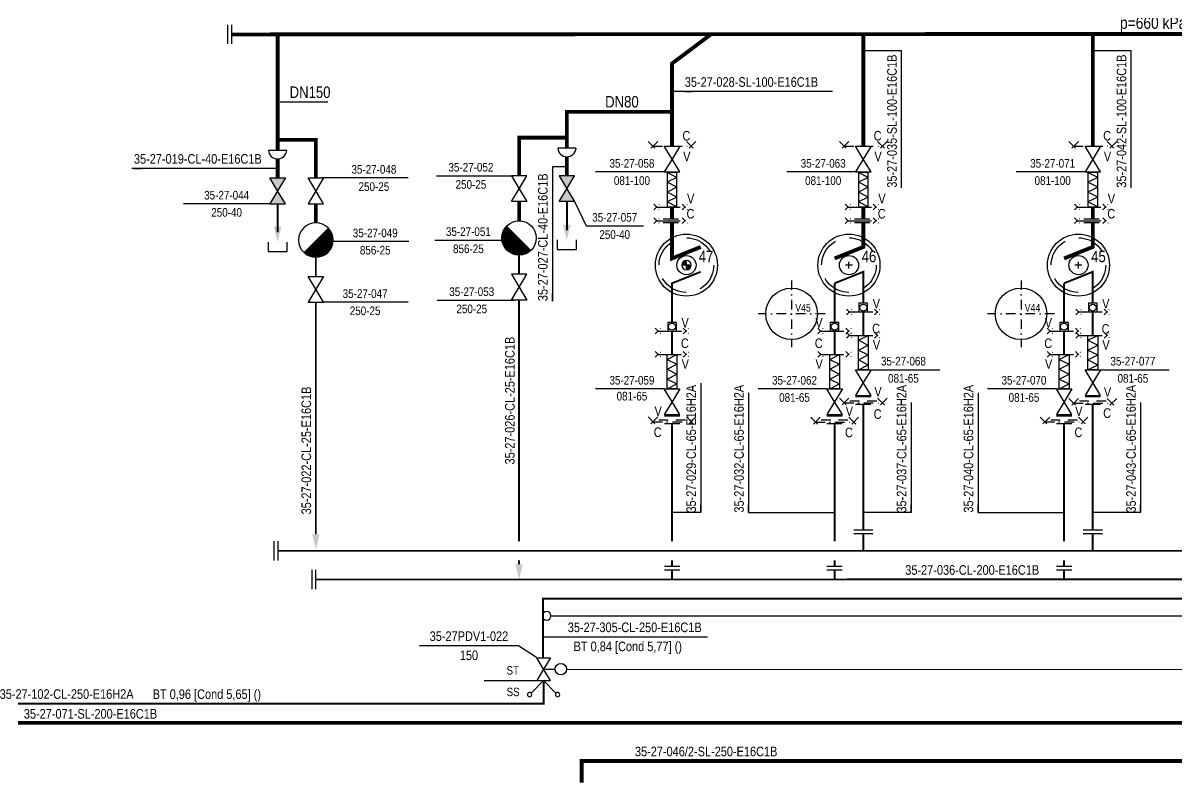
# Model space of a CAD drawing. Header units: millimetres. Extents: x -415 to 12957, y -5 to 599.
# Drawn here: x 1133 to 1434.7, y 195.5 to 395.6 of the extents above; entities that cross this region are included whole.
import ezdxf
from ezdxf.enums import TextEntityAlignment as Align

# ---------------------------------------------------------------- set-up
doc = ezdxf.new("R2010")
doc.units = ezdxf.units.MM
doc.header["$LTSCALE"] = 10
doc.header["$MEASUREMENT"] = 0
for name, pattern in [('CENTER', [2, 1.25, -0.25, 0.25, -0.25]), ('DASHDOT2', [0.5, 0.25, -0.125, 0, -0.125]), ('DASHED', [0.75, 0.5, -0.25])]:
    doc.linetypes.add(name, pattern=pattern)
doc.layers.get('0').update_dxf_attribs({"linetype": 'CONTINUOUS'})
doc.layers.add('BALANSSI', color=3, linetype='CONTINUOUS', lineweight=25)
for name, color, linetype in [('KAYTOT', 7, 'CONTINUOUS'), ('KUIVATUSSYLINTERIN_N', 7, 'CONTINUOUS'), ('KUIVATUSSYLINTERIT', 31, 'CONTINUOUS'), ('METALLILETKUT', 7, 'CONTINUOUS'), ('NAKOLASIT', 7, 'CONTINUOUS'), ('P-COND', 4, 'CONTINUOUS'), ('P-CVPOS', 7, 'CONTINUOUS'), ('P-DELIVERY_LIMIT', 1, 'DASHDOT2'), ('P-FITTINGS', 7, 'CONTINUOUS'), ('P-INSTRU', 7, 'CONTINUOUS'), ('P-LINEPOS', 7, 'CONTINUOUS'), ('P-OTHER', 7, 'CONTINUOUS'), ('P-STEAM1', 6, 'CONTINUOUS'), ('P-SYMB', 7, 'CONTINUOUS'), ('P-TEXT', 7, 'CONTINUOUS'), ('P-VALVEPOS', 7, 'CONTINUOUS'), ('P-VENTS', 7, 'CONTINUOUS'), ('VAC-TELA_NUMEROT', 7, 'CONTINUOUS'), ('VAC-TELAT', 31, 'CONTINUOUS'), ('VEDENEROTTIMET', 7, 'CONTINUOUS')]:
    doc.layers.add(name, color=color, linetype=linetype)
doc.styles.add('ARIAL', font='ARIALN.TTF')
doc.styles.add('ARIALN', font='ARIALN.TTF')
doc.styles.add('MODESTD', font='ARIALN.TTF')
doc.styles.add('ROMANS', font='ARIALN.TTF')
doc.styles.get("Standard").update_dxf_attribs({"font": 'ARIALN.TTF'})

# ---------------------------------------------------------------- blocks, each defined once
blk = doc.blocks.new('PI314')
for p, q in [((0, 2.5), (0, -2.5)), ((1, 2.5), (1, -2.5))]:
    blk.add_line(p, q)
blk = doc.blocks.new('LPoist')
at = {"const_width": 3.75}
blk.add_lwpolyline([(1.33, 2.42, -1), (-1.33, 5.08, -5.843182)], format="xyb", dxfattribs=at)
blk.add_circle((0, 3.75), 3.75)
blk = doc.blocks.new('PPI_0103B')
at = {"color": 0, "linetype": 'ByBlock'}
blk.add_circle((0, 0), 1.25, dxfattribs=at)
blk = doc.blocks.new('PPI_0900A')
at = {"color": 0, "linetype": 'ByBlock'}
blk.add_line((-2.5, 0), (2.5, 0), dxfattribs=at)
blk = doc.blocks.new('PPI_1000A')
at = {"color": 0, "linetype": 'ByBlock'}
blk.add_line((-1, 0), (1, 0), dxfattribs=at)
blk = doc.blocks.new('PPI_1100A')
at = {"color": 0, "linetype": 'ByBlock'}
blk.add_line((0, 0), (2, 0), dxfattribs=at)
blk = doc.blocks.new('P7A1100')
at = {"color": 0, "linetype": 'ByBlock'}
for points in [[(-3, -1.8), (-3, 1.8), (0, 0)], [(3, -1.8), (3, 1.8), (0, 0)]]:
    blk.add_lwpolyline(points, close=True, dxfattribs=at)
blk = doc.blocks.new('LAI2587')
for p, q in [((0, 0), (2.5, 0)), ((0, -8.75), (0, 0)), ((2.5, 0), (2.5, -8.75)), ((2.5, -8.75), (0, -8.75))]:
    blk.add_line(p, q)
blk = doc.blocks.new('FLEXIBLE-JOINT')
for p, q in [((1.25, 8.75), (-1.25, 7.5)), ((1.25, 6.25), (-1.25, 7.5)), ((1.25, 6.25), (-1.25, 5)), ((1.25, 3.75), (-1.25, 5)), ((1.25, 3.75), (-1.25, 2.5)), ((1.25, 1.25), (-1.25, 2.5)), ((1.25, 1.25), (-1.25, 0))]:
    blk.add_line(p, q)
at = {"rotation": 180}
blk.add_blockref('LAI2587', (1.25, 0), dxfattribs=at)
blk = doc.blocks.new('DRIVE-SHAFT')
at = {"layer": 'KAYTOT', "color": 7, "const_width": 2.5}
for points in [[(0, -1.25, -0.414214), (-1.25, 0, -1)], [(0, 1.25, -0.414214), (1.25, 0, -1)]]:
    blk.add_lwpolyline(points, format="xyb", dxfattribs=at)
at = {"layer": 'KAYTOT', "color": 7}
blk.add_circle((0, 0), 2.5, dxfattribs=at)
blk = doc.blocks.new('A$7C4F7')
at = {"layer": 'KAYTOT', "linetype": 'Continuous'}
blk.add_blockref('DRIVE-SHAFT', (1.77, 1.77), dxfattribs=at)
blk = doc.blocks.new('P7A1305')
at = {"color": 0, "linetype": 'ByBlock'}
blk.add_solid([(-4, -1), (-4, 1), (0, 0)], dxfattribs=at)
blk = doc.blocks.new('CVO63E5')
at = {"color": 0, "linetype": 'Continuous'}
blk.add_lwpolyline([(-1.5, 4.5, -1), (1.5, 4.5, -1), (-1.5, 4.5)], format="xyb", close=True, dxfattribs=at)
blk.add_lwpolyline([(0, 0), (0, 3)], dxfattribs=at)
at = {"layer": 'P-VENTS', "color": 0, "linetype": 'Continuous'}
for points in [[(-3, -1.8), (-3, 1.8), (0, 0)], [(3, -1.8), (3, 1.8), (0, 0)]]:
    blk.add_lwpolyline(points, close=True, dxfattribs=at)
blk = doc.blocks.new('PRO66DD')
h = blk.add_hatch(color=0)
h.paths.add_polyline_path([(-3, 1.8), (-3, -1.8), (0, 0)])
h.paths.add_polyline_path([(3, -1.8), (3, 1.8), (0, 0)])
at = {"layer": 'P-VENTS', "color": 0, "linetype": 'Continuous'}
for points in [[(-3, -1.8), (-3, 1.8), (0, 0)], [(3, -1.8), (3, 1.8), (0, 0)]]:
    blk.add_lwpolyline(points, close=True, dxfattribs=at)
blk = doc.blocks.new('P7A1215')
at = {"color": 0, "linetype": 'ByBlock'}
for p, q in [((0, 2), (0, -2)), ((1, 2), (1, -2))]:
    blk.add_line(p, q, dxfattribs=at)
blk = doc.blocks.new('p7a1370')
at = {"color": 0, "linetype": 'ByBlock'}
for p, q in [((1.25, 1.25), (-1.25, -1.25)), ((-1.25, 1.25), (1.25, -1.25))]:
    blk.add_line(p, q, dxfattribs=at)
blk = doc.blocks.new('A$A7D25')
at = {"layer": 'P-DELIVERY_LIMIT'}
blk.add_lwpolyline([(1.25, 1.25), (11.25, 1.25)], dxfattribs=at)
for p in [(1.25, 1.25), (11.25, 1.25)]:
    blk.add_blockref('p7a1370', p, dxfattribs=at)
blk = doc.blocks.new('PPI_2100A')
at = {"color": 0, "linetype": 'ByBlock'}
blk.add_line((0, 0), (2, 0), dxfattribs=at)
blk = doc.blocks.new('P7A1330')
at = {"color": 0, "linetype": 'ByBlock'}
for q in [(-3.25, 3.25), (3.25, 3.25)]:
    blk.add_line((0, 0), q, dxfattribs=at)
for centre, start, end in [((-3.66, 3.66), 90, 270), ((-3.66, 3.66), 270, 90), ((3.66, 3.66), 90, 270), ((3.66, 3.66), 270, 90)]:
    blk.add_arc(centre, 0.575, start, end, dxfattribs=at)
blk = doc.blocks.new('P7A1325')
at = {"color": 0, "linetype": 'ByBlock'}
for p, q in [((-9, -1.5), (-6, 1.5)), ((-9, 1.5), (-6, -1.5)), ((6, -1.5), (9, 1.5)), ((6, 1.5), (9, -1.5))]:
    blk.add_line(p, q, dxfattribs=at)
at = {"color": 0, "linetype": 'CENTER'}
blk.add_line((-7.5, 0), (7.5, 0), dxfattribs=at)
blk = doc.blocks.new('P7A1241')
at = {"color": 0, "linetype": 'ByBlock'}
for p, q in [((0, 3.5), (0, 1)), ((-1, -2), (-1, 2)), ((1, -2), (1, 2)), ((0, -1), (0, -3.5))]:
    blk.add_line(p, q, dxfattribs=at)

msp = doc.modelspace()

# ---------------------------------------------------------------- linework, layer by layer
at = {"layer": 'KUIVATUSSYLINTERIT', "linetype": 'Continuous'}
for points in [[(1307.33, 332.25), (1305.53, 332.25)], [(1306.43, 331.35), (1306.43, 333.15)], [(1349.83, 332.25), (1348.03, 332.25)], [(1348.93, 331.35), (1348.93, 333.15)], [(1409.83, 332.25), (1408.03, 332.25)], [(1408.93, 331.35), (1408.93, 333.15)]]:
    msp.add_lwpolyline(points, dxfattribs=at)
for centre, radius in [((1306.43, 332.25), 8.11), ((1348.93, 332.25), 8.11), ((1408.93, 332.25), 8.11), ((1306.44, 332.25), 2.51), ((1348.94, 332.25), 2.51), ((1408.94, 332.25), 2.51)]:
    msp.add_circle(centre, radius, dxfattribs=at)
at = {"layer": 'KUIVATUSSYLINTERIT', "linetype": 'DASHED', "ltscale": 1.5}
for centre in [(1306.43, 332.25), (1348.93, 332.25), (1408.93, 332.25)]:
    msp.add_circle(centre, 7.14, dxfattribs=at)
at = {"layer": 'NAKOLASIT'}
for points in [[(1353.8, 320.02), (1353.8, 322.27), (1351.55, 322.27), (1351.55, 320.02)], [(1413.8, 320.02), (1413.8, 322.27), (1411.55, 322.27), (1411.55, 320.02)], [(1303.8, 315.01), (1303.8, 317.26), (1301.55, 317.26), (1301.55, 315.01)], [(1346.3, 315.02), (1346.3, 317.27), (1344.05, 317.27), (1344.05, 315.02)], [(1406.3, 315.01), (1406.3, 317.26), (1404.05, 317.26), (1404.05, 315.01)]]:
    msp.add_lwpolyline(points, close=True, dxfattribs=at)
at = {"layer": 'NAKOLASIT', "linetype": 'Continuous'}
for centre in [(1352.68, 321.14), (1412.68, 321.14), (1302.68, 316.14), (1345.18, 316.15), (1405.18, 316.14)]:
    msp.add_circle(centre, 0.9, dxfattribs=at)
at = {"layer": 'P-COND', "const_width": 0.5}
for points in [[(1199.54, 348.3), (1199.54, 340.8)], [(1275.18, 348.86), (1275.18, 341.36)], [(1352.68, 263.03), (1352.68, 295), (1352.68, 295.75)], [(1412.68, 263.03), (1412.68, 292.5), (1412.68, 295.75)], [(1302.68, 260), (1302.68, 286.88), (1302.68, 290.75)], [(1345.18, 260), (1345.18, 286.88), (1345.18, 290.75)], [(1405.18, 260), (1405.18, 286.88), (1405.18, 290), (1405.18, 290.75)], [(1302.68, 253.5), (1302.68, 255)], [(1345.18, 255), (1345.18, 253.5)], [(1405.18, 255), (1405.18, 253.5)], [(1302.68, 252.5), (1302.68, 250)], [(1345.18, 252.5), (1345.18, 250)], [(1405.18, 252.5), (1405.18, 250)]]:
    msp.add_lwpolyline(points, dxfattribs=at)
at = {"layer": 'P-COND', "linetype": 'Continuous', "const_width": 0.5}
for points in [[(1262.68, 334.86), (1262.68, 329.86)], [(1209.54, 334.3), (1209.54, 329.3)], [(1310.18, 330.5), (1302.68, 327.5), (1302.68, 317.26)], [(1345.18, 327.5), (1352.68, 330.5), (1352.68, 322.27)], [(1405.18, 327.5), (1412.68, 330.5), (1412.68, 322.27)], [(1345.18, 327.5), (1345.18, 317.27)], [(1405.18, 327.5), (1405.18, 317.26)], [(1262.68, 323.11), (1262.68, 260)], [(1209.54, 322.55), (1209.54, 261.85)], [(1352.68, 320.02), (1352.68, 318.63), (1352.68, 313.88)], [(1412.68, 320.02), (1412.68, 318.63), (1412.68, 313.88)], [(1302.68, 315.01), (1302.68, 311.13), (1302.68, 308.88)], [(1345.18, 315.02), (1345.18, 311.13), (1345.18, 308.88)], [(1405.18, 315.01), (1405.18, 311.13), (1405.18, 308.88)], [(1352.68, 262.03), (1352.68, 257.48)], [(1412.68, 262.03), (1412.68, 257.48)], [(1495.44, 257.5), (1199.57, 257.5)], [(1262.68, 255), (1262.68, 254)], [(1845.54, 250.04), (1209.47, 250)], [(1268.96, 229.55), (1268.96, 245), (1495.32, 245), (1495.32, 247.99)], [(1845.54, 250.04), (1839.56, 244.94), (1374.43, 245)], [(1230.31, 217.53), (1269.08, 217.53), (1269.08, 223.54)], [(1091.14, 138.18), (1091.16, 144.5), (1091.17, 150.5), (1091.32, 217.53), (1230.31, 217.53)]]:
    msp.add_lwpolyline(points, dxfattribs=at)
at = {"layer": 'P-INSTRU'}
msp.add_lwpolyline([(1275.08, 226.54), (1976.94, 226.47), (1976.94, 252.31)], dxfattribs=at)
at = {"layer": 'P-INSTRU', "linetype": 'Continuous'}
msp.add_lwpolyline([(1271.03, 240.49), (1972.06, 240.49)], dxfattribs=at)
at = {"layer": 'P-LINEPOS'}
for points in [[(1199.54, 357.55), (1161.44, 357.55)], [(1271.48, 322.82), (1271.48, 358.09), (1275.18, 358.09)], [(1268.96, 235), (1311.93, 235)]]:
    msp.add_lwpolyline(points, dxfattribs=at)
at = {"layer": 'P-OTHER'}
for points in [[(1362.68, 352.5), (1362.68, 388.35), (1352.68, 388.35)], [(1422.68, 352.5), (1422.68, 388.35), (1412.68, 388.35)], [(1344.67, 377.66), (1302.68, 377.66)], [(1200.18, 375), (1212.68, 375)], [(1310.18, 301.35), (1310.18, 267.5), (1302.68, 267.5)], [(1322.68, 298.85), (1322.68, 267.5), (1345.18, 267.5)], [(1382.68, 298.85), (1382.68, 267.5), (1405.18, 267.5)], [(1365.18, 296.35), (1365.18, 267.5), (1352.68, 267.5)], [(1425.18, 296.35), (1425.18, 267.5), (1412.68, 267.5)], [(1267.27, 229.55), (1262.51, 232.67), (1236.64, 232.67)], [(1253.53, 223.54), (1267.28, 223.54)]]:
    msp.add_lwpolyline(points, dxfattribs=at)
at = {"layer": 'P-STEAM1', "const_width": 1}
for points in [[(1619.82, 392.83), (1187.48, 392.61)], [(1312.68, 392.5), (1302.68, 385), (1302.68, 363.38)], [(1352.68, 392.69), (1352.68, 363.38)], [(1412.68, 392.69), (1412.68, 363.38)]]:
    msp.add_lwpolyline(points, dxfattribs=at)
at = {"layer": 'P-STEAM1', "linetype": 'Continuous', "const_width": 1}
for points in [[(1199.54, 392.55), (1199.54, 362.3)], [(1230.31, 212.5), (2062.92, 212.5), (2062.92, 392.85), (2062.92, 392.85)], [(1279.14, 202.5), (3010.59, 202.5), (3010.59, 392.68), (3312.53, 392.68)], [(1199.54, 360.05), (1199.54, 355.05)], [(1275.18, 360.61), (1275.18, 355.61)], [(1209.54, 343.3), (1209.54, 348.3)], [(1262.68, 343.86), (1262.68, 348.86)], [(1302.68, 347.5), (1302.68, 344.31)], [(1352.68, 347.5), (1352.68, 344.31)], [(1412.68, 347.5), (1412.68, 344.31)], [(1302.68, 343.31), (1302.68, 334), (1310.18, 337)], [(1352.68, 343.31), (1352.68, 337), (1345.18, 334)], [(1412.68, 343.31), (1412.68, 337), (1405.18, 334)], [(1128, 158), (1128, 168.46), (1128, 212.5), (1230.31, 212.5)], [(1279.03, 196.81), (1279.03, 202.5), (1279.14, 202.5)]]:
    msp.add_lwpolyline(points, dxfattribs=at)
at = {"layer": 'P-STEAM1', "linetype": 'Continuous'}
for points in [[(1302.68, 372.36, 1, 1, 0), (1275.18, 372.36, 1, 1, 0), (1275.18, 362.86, 0, 0, 0)], [(1209.54, 355.05, 1, 1, 0), (1209.54, 365.05, 1, 1, 0), (1199.54, 365.05, 0, 0, 0)], [(1262.68, 355.61, 1, 1, 0), (1262.68, 365.61, 1, 1, 0), (1275.18, 365.61, 0, 0, 0)]]:
    msp.add_lwpolyline(points, format="xyseb", dxfattribs=at)
at = {"layer": 'P-VALVEPOS'}
for points in [[(1300.65, 356.62), (1282.68, 356.62)], [(1350.65, 356.62), (1332.68, 356.62)], [(1410.65, 356.62), (1392.68, 356.62)], [(1233.72, 355.05), (1211.12, 355.05)], [(1241.09, 355.61), (1261.19, 355.61)], [(1197.51, 348.3), (1174.91, 348.3)], [(1277.2, 348.86), (1280.18, 342.5), (1295.18, 342.5)], [(1197.04, 338.3), (1197.04, 335.8), (1202.04, 335.8), (1202.04, 338.3)], [(1233.87, 338.42), (1213.77, 338.42)], [(1240.62, 338.77), (1258.22, 338.77)], [(1272.68, 338.86), (1272.68, 336.36), (1277.68, 336.36), (1277.68, 338.86)], [(1241.3, 323.05), (1261.4, 323.05)], [(1233.72, 322.55), (1211.12, 322.55)], [(1354.7, 304.87), (1372.68, 304.87)], [(1414.7, 304.87), (1432.68, 304.87)], [(1300.65, 299.88), (1282.68, 299.88)], [(1343.15, 299.87), (1325.18, 299.87)], [(1403.15, 299.87), (1385.18, 299.87)]]:
    msp.add_lwpolyline(points, dxfattribs=at)
at = {"layer": 'VAC-TELAT', "linetype": 'DASHDOT2'}
for points in [[(1333.92, 328.25), (1333.92, 310.75)], [(1333.92, 328.25), (1333.92, 310.75)], [(1393.92, 328.25), (1393.92, 310.75)], [(1393.92, 328.25), (1393.92, 310.75)], [(1342.67, 319.5), (1325.17, 319.5)], [(1402.67, 319.5), (1385.17, 319.5)]]:
    msp.add_lwpolyline(points, dxfattribs=at)
at = {"layer": 'VAC-TELAT', "linetype": 'Continuous'}
for centre in [(1333.92, 319.5), (1393.92, 319.5)]:
    msp.add_circle(centre, 6.75, dxfattribs=at)
at = {"layer": 'VEDENEROTTIMET'}
for points in [[(1197.15, 362.3), (1201.92, 362.3)], [(1277.56, 362.86), (1272.8, 362.86)]]:
    msp.add_lwpolyline(points, dxfattribs=at)
msp.add_arc((1275.18, 362.99), 2.39, 183.296, 356.704, dxfattribs=at)
msp.add_ellipse((1199.54, 362.44), major_axis=(-1.69, 1.69), ratio=1, start_param=0.842924, end_param=3.869465, dxfattribs=at)

# ---------------------------------------------------------------- block references
at = {"layer": 'METALLILETKUT', "yscale": 1.028571429000294, "zscale": 1.028571429000294, "rotation": 180}
for p, xscale in [((1302.68, 356.5), -1.028571429000294), ((1352.68, 356.5), -1.028571429000294), ((1412.68, 356.5), -1.028571429000294), ((1352.68, 313.88), 1.028571429000294), ((1412.68, 313.88), 1.028571429000294), ((1302.68, 308.88), 1.028571429000294), ((1345.18, 308.88), 1.028571429000294), ((1405.18, 308.88), 1.028571429000294)]:
    msp.add_blockref('FLEXIBLE-JOINT', p, dxfattribs=dict(at, xscale=xscale))
at = {"layer": 'P-CVPOS', "color": 140, "xscale": -1}
msp.add_blockref('PPI_1000A', (1249.57, 232.67), dxfattribs=at)
at = {"layer": 'P-DELIVERY_LIMIT'}
for p in [(1296.43, 362.12), (1346.43, 362.12), (1406.43, 362.12), (1346.43, 294.98), (1406.43, 294.87), (1296.43, 290.02), (1338.93, 289.95), (1398.93, 289.98)]:
    msp.add_blockref('A$A7D25', p, dxfattribs=at)
at = {"layer": 'P-DELIVERY_LIMIT', "xscale": 0.4899999999999999, "yscale": 0.4899999999999999, "zscale": 0.4899999999999999}
for p in [(1302.35, 347.44), (1352.35, 347.44), (1412.35, 347.44), (1302.35, 343.85), (1352.35, 343.85), (1412.35, 343.85), (1352.68, 320.01), (1412.68, 320.01), (1302.68, 315.01), (1345.18, 315.01), (1352.68, 313.88), (1405.18, 315.01), (1412.68, 313.88), (1302.68, 308.88), (1345.18, 308.88), (1405.18, 308.88)]:
    msp.add_blockref('P7A1325', p, dxfattribs=at)
at = {"layer": 'P-FITTINGS'}
for name, p, rotation in [('P7A1215', (1302.35, 344.31), 270), ('P7A1215', (1352.35, 344.31), 270), ('P7A1215', (1412.35, 344.31), 270), ('P7A1241', (1352.68, 296.75), 90), ('P7A1241', (1412.68, 296.75), 90), ('P7A1241', (1302.68, 291.75), 90), ('P7A1241', (1345.18, 291.75), 90), ('P7A1241', (1405.18, 291.75), 90), ('P7A1215', (1302.68, 252.5), 90), ('P7A1215', (1345.18, 252.5), 90), ('P7A1215', (1405.18, 252.5), 90)]:
    msp.add_blockref(name, p, dxfattribs=dict(at, rotation=rotation))
at = {"layer": 'P-INSTRU', "color": 140, "xscale": -0.899999999999636, "yscale": 0.899999999999636, "zscale": 0.899999999999636, "rotation": 180}
msp.add_blockref('PPI_0103B', (1269.9, 240.49), dxfattribs=at)
at = {"layer": 'P-LINEPOS', "color": 140}
for name, p in [('PPI_1100A', (1306, 377.66)), ('PPI_1100A', (1161.97, 357.55)), ('PPI_1100A', (1363.65, 249.99)), ('PPI_1100A', (1275.41, 234.99)), ('PPI_1100A', (1133.19, 212.36)), ('PPI_2100A', (1292.97, 202.5))]:
    msp.add_blockref(name, p, dxfattribs=at)
at = {"layer": 'P-LINEPOS', "color": 140, "rotation": 90}
for p in [(1362.68, 352.5), (1422.68, 352.5), (1271.38, 322.82), (1262.76, 280.09), (1209.54, 267.03), (1310.18, 267.5), (1322.68, 267.5), (1365.18, 267.5), (1382.68, 267.5), (1425.18, 267.5)]:
    msp.add_blockref('PPI_1100A', p, dxfattribs=at)
at = {"layer": 'P-OTHER'}
msp.add_blockref('PI314', (1186.48, 392.61), dxfattribs=at)
at = {"layer": 'P-OTHER', "xscale": -0.4899999999999999, "yscale": 0.4899999999999999, "zscale": 0.4899999999999999}
msp.add_blockref('A$7C4F7', (1307.3, 331.38), dxfattribs=at)
at = {"layer": 'P-OTHER', "rotation": 90.00000000000001}
for p in [(1352.68, 262.03), (1412.68, 262.03)]:
    msp.add_blockref('PI314', p, dxfattribs=at)
at = {"layer": 'P-OTHER', "xscale": -1}
for p in [(1199.57, 257.5), (1209.47, 250)]:
    msp.add_blockref('PI314', p, dxfattribs=at)
at = {"layer": 'P-SYMB'}
for name, p, rotation in [('P7A1305', (1199.54, 338.3), 270), ('P7A1305', (1275.18, 338.86), 270), ('P7A1305', (1209.54, 257.85), 270), ('P7A1305', (1262.68, 250), 270), ('P7A1330', (1269.08, 223.54), 180)]:
    msp.add_blockref(name, p, dxfattribs=dict(at, rotation=rotation))
for p, xscale, yscale, zscale in [((1209.54, 334.3), -1.199999999998909, 1.199999999998909, 1.199999999998909), ((1262.68, 334.86), 1.199999999999818, 1.199999999999818, 1.199999999999818)]:
    msp.add_blockref('LPoist', p, dxfattribs=dict(at, xscale=xscale, yscale=yscale, zscale=zscale))
at = {"layer": 'P-VALVEPOS', "color": 140, "yscale": 0.9, "zscale": 0.9}
for p, xscale in [((1292.19, 356.62), -0.9), ((1342.19, 356.62), -0.9), ((1402.19, 356.62), -0.9), ((1224.72, 355.05), -0.9), ((1250.09, 355.61), 0.9), ((1186.55, 348.3), -0.9), ((1287.68, 342.5), 0.9), ((1225.07, 338.42), -0.9), ((1249.42, 338.77), 0.9), ((1250.3, 323.05), 0.9), ((1222.42, 322.55), -0.9), ((1363.17, 304.82), 0.9), ((1423.17, 304.87), 0.9), ((1292.19, 299.88), -0.9), ((1334.69, 299.87), -0.9), ((1394.69, 299.87), -0.9)]:
    msp.add_blockref('PPI_0900A', p, dxfattribs=dict(at, xscale=xscale))
at = {"layer": 'P-VENTS'}
for name, p, xscale, yscale, zscale, rotation in [('P7A1100', (1302.68, 360), 1.125, 1.125, 1.125, 270), ('P7A1100', (1352.68, 360), 1.125, 1.125, 1.125, 270), ('P7A1100', (1412.68, 360), 1.125, 1.125, 1.125, 270), ('PRO66DD', (1199.54, 351.68), 1.125000000000022, 1.125000000000022, 1.125000000000022, 270), ('P7A1100', (1209.54, 351.68), 1.125, 1.125, 1.125, 270), ('P7A1100', (1262.68, 352.23), -1.125, 1.125, 1.125, 89.99999999999977), ('PRO66DD', (1275.18, 352.23), -1.125000000000022, 1.125000000000022, 1.125000000000022, 89.99999999999977), ('P7A1100', (1209.54, 325.93), 1.125, 1.125, 1.125, 270), ('P7A1100', (1262.68, 326.48), -1.125, 1.125, 1.125, 89.99999999999977), ('P7A1100', (1352.68, 301.5), 1.125, 1.125, 1.125, 270), ('P7A1100', (1412.68, 301.5), 1.125, 1.125, 1.125, 270), ('P7A1100', (1302.68, 296.5), 1.125, 1.125, 1.125, 270), ('P7A1100', (1345.18, 296.5), 1.125, 1.125, 1.125, 270), ('P7A1100', (1405.18, 296.5), 1.125, 1.125, 1.125, 270)]:
    msp.add_blockref(name, p, dxfattribs=dict(at, xscale=xscale, yscale=yscale, zscale=zscale, rotation=rotation))
at = {"layer": 'P-VENTS', "rotation": 270}
msp.add_blockref('CVO63E5', (1269.08, 226.54), dxfattribs=at)

# ---------------------------------------------------------------- texts
at = {"layer": 'BALANSSI', "linetype": 'Continuous'}
msp.add_text('p=660 kPa(g)', height=3.15, dxfattribs=at).set_placement((1419.79, 394.07))
at = {"layer": 'KUIVATUSSYLINTERIN_N', "style": 'ARIALN'}
for s, p in [('47', (1309.66, 334.52)), ('46', (1352.26, 334.52)), ('45', (1412.26, 334.52))]:
    msp.add_text(s, height=3, dxfattribs=at).set_placement(p, align=Align.MIDDLE_LEFT)
at = {"layer": 'P-CVPOS', "color": 140, "style": 'ARIAL'}
for s, p in [('35-27PDV1-022', (1249.57, 235.17)), ('150', (1249.57, 230.17))]:
    msp.add_text(s, height=2.5, dxfattribs=at).set_placement(p, align=Align.MIDDLE)
at = {"layer": 'P-DELIVERY_LIMIT', "linetype": 'Continuous', "style": 'MODESTD'}
for s, p in [('ST', (1259.41, 225.1)), ('SS', (1259.44, 219.48))]:
    msp.add_text(s, height=2.205, dxfattribs=at).set_placement(p)
at = {"layer": 'P-DELIVERY_LIMIT', "linetype": 'Continuous', "style": 'ROMANS'}
for p in [(1307.46, 364.86), (1357.46, 364.86), (1417.46, 364.86), (1308.53, 344.45), (1358.53, 344.45), (1418.53, 344.45), (1357.06, 314.43), (1417.06, 314.32), (1307.06, 310.56), (1342.06, 310.56), (1402.06, 310.56), (1357.46, 292.04), (1417.46, 292.29), (1299.96, 287.29), (1349.96, 287.22), (1409.96, 287.25)]:
    msp.add_attdef('C', text='', height=2.5, rotation=359.8896, dxfattribs=at).set_placement(p, align=Align.RIGHT)
for p in [(1305.58, 359.43), (1355.58, 359.43), (1415.58, 359.43), (1306.6, 348.41), (1356.6, 348.41), (1416.6, 348.41), (1355.13, 320.93), (1415.13, 320.93), (1305.13, 315.93), (1340.13, 315.93), (1400.13, 315.93), (1355.18, 310.13), (1415.18, 310.13), (1305.18, 305.13), (1340.18, 305.13), (1400.18, 305.13), (1355.58, 297.9), (1415.58, 297.8), (1298.08, 292.8), (1348.08, 292.74), (1408.08, 292.76)]:
    msp.add_attdef('V', p, '', height=2.5, rotation=359.8896, dxfattribs=at)
at = {"layer": 'P-LINEPOS', "color": 140, "style": 'ARIAL'}
for s, p in [('35-27-035-SL-100-E16C1B', (1360.18, 352.5)), ('35-27-042-SL-100-E16C1B', (1420.18, 352.5)), ('35-27-027-CL-40-E16C1B', (1268.88, 322.82)), ('35-27-026-CL-25-E16C1B', (1260.26, 280.09)), ('35-27-022-CL-25-E16C1B', (1207.04, 267.03)), ('35-27-029-CL-65-E16H2A', (1307.68, 267.5)), ('35-27-032-CL-65-E16H2A', (1320.18, 267.5)), ('35-27-037-CL-65-E16H2A', (1362.68, 267.5)), ('35-27-040-CL-65-E16H2A', (1380.18, 267.5)), ('35-27-043-CL-65-E16H2A', (1422.68, 267.5))]:
    msp.add_text(s, height=2.5, rotation=90, dxfattribs=at).set_placement(p, align=Align.MIDDLE_LEFT)
for s, p in [('35-27-028-SL-100-E16C1B', (1306, 380.16)), ('35-27-019-CL-40-E16C1B', (1161.97, 360.05)), ('35-27-036-CL-200-E16C1B', (1363.65, 252.49)), ('35-27-305-CL-250-E16C1B', (1275.41, 237.49)), ('BT 0,84 [Cond 5,77] ()', (1276.93, 232.5)), ('35-27-102-CL-250-E16H2A', (1126.87, 220.03)), ('BT 0,96 [Cond 5,65] ()', (1166.87, 220)), ('35-27-071-SL-200-E16C1B', (1133.19, 214.86)), ('35-27-046/2-SL-250-E16C1B', (1292.97, 205))]:
    msp.add_text(s, height=2.5, dxfattribs=at).set_placement(p, align=Align.MIDDLE_LEFT)
at = {"layer": 'P-TEXT', "style": 'ARIALN'}
for s, p in [('DN150', (1202.68, 377.5)), ('DN80', (1285.18, 375))]:
    msp.add_text(s, height=3, dxfattribs=at).set_placement(p, align=Align.MIDDLE_LEFT)
at = {"layer": 'P-VALVEPOS', "color": 140, "style": 'ARIAL'}
for s, p in [('35-27-052', (1250.09, 357.86)), ('35-27-058', (1292.19, 358.88)), ('35-27-063', (1342.19, 358.88)), ('35-27-071', (1402.19, 358.88)), ('35-27-048', (1224.72, 357.3)), ('250-25', (1224.72, 352.8)), ('250-25', (1250.09, 353.36)), ('081-100', (1292.19, 354.38)), ('081-100', (1342.19, 354.38)), ('081-100', (1402.19, 354.38)), ('35-27-044', (1186.21, 350.55)), ('250-40', (1186.21, 346.05)), ('35-27-057', (1287.68, 344.75)), ('35-27-049', (1225.07, 340.67)), ('35-27-051', (1249.42, 341.02)), ('250-40', (1287.68, 340.25)), ('856-25', (1225.07, 336.17)), ('856-25', (1249.42, 336.52)), ('35-27-047', (1222.42, 324.8)), ('35-27-053', (1250.3, 325.3)), ('250-25', (1222.42, 320.3)), ('250-25', (1250.3, 320.8)), ('35-27-068', (1363.17, 307.12)), ('35-27-077', (1423.17, 307.12)), ('35-27-059', (1292.19, 302.13)), ('35-27-062', (1334.69, 302.12)), ('081-65', (1363.17, 302.62)), ('35-27-070', (1394.69, 302.12)), ('081-65', (1423.17, 302.62)), ('081-65', (1292.19, 297.97)), ('081-65', (1334.69, 297.62)), ('081-65', (1394.69, 297.62))]:
    msp.add_text(s, height=2.25, dxfattribs=at).set_placement(p, align=Align.MIDDLE)
at = {"layer": 'VAC-TELA_NUMEROT', "style": 'ARIALN'}
for s, p in [('V45', (1334.88, 321.1)), ('V44', (1394.88, 321.1))]:
    msp.add_text(s, height=2, dxfattribs=at).set_placement(p, align=Align.MIDDLE_LEFT)

doc.saveas('drawing.dxf')
